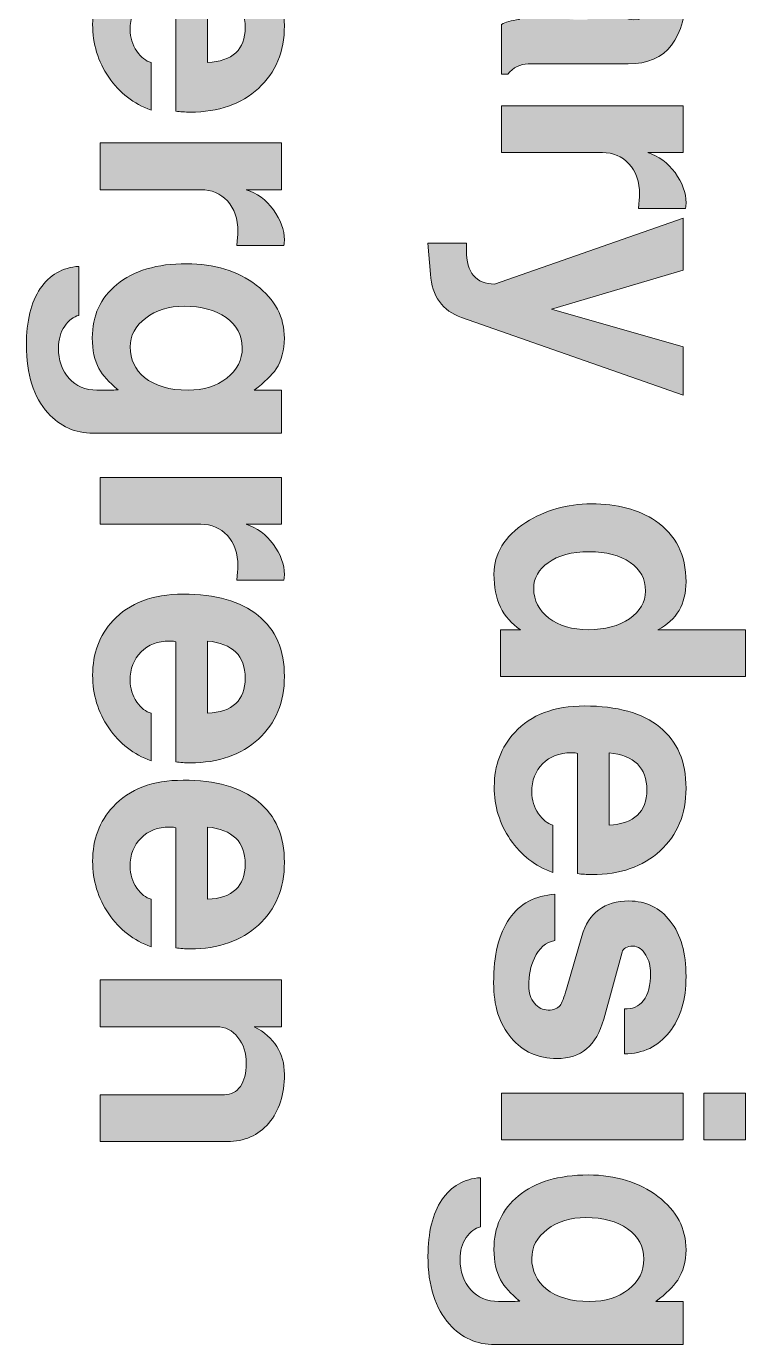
# Model space of a CAD drawing. Header units: inches. Extents: x 0.5 to 38, y -22.4 to -0.5.
# Drawn here: x 1.2889 to 1.5576, y -21.9274 to -21.4349 of the extents above; entities that cross this region are included whole.
import ezdxf

# ---------------------------------------------------------------- set-up
doc = ezdxf.new("R2010")
doc.units = ezdxf.units.IN
doc.header["$MEASUREMENT"] = 0
doc.layers.add('Layer 3', color=7, linetype='Continuous')

# ---------------------------------------------------------------- blocks, each defined once
blk = doc.blocks.new('block 6')
at = {"layer": 'Layer 3', "true_color": 0xed1f24}
h = blk.add_hatch(color=240, dxfattribs=at)
h.dxf.hatch_style = 2
edge = h.paths.add_edge_path()
edge.add_spline(control_points=[(1.46644, -21.45279), (1.46644, -21.45279), (1.46644, -21.43416), (1.46644, -21.43416), (1.46777, -21.43332), (1.46998, -21.4327), (1.47307, -21.43229), (1.46665, -21.42586), (1.46345, -21.41866), (1.46345, -21.41066), (1.46345, -21.40416), (1.46526, -21.3992), (1.46888, -21.39578), (1.47251, -21.39236), (1.47765, -21.39065), (1.48432, -21.39065), (1.48982, -21.39065), (1.49453, -21.39228), (1.49845, -21.39553), (1.50236, -21.39879), (1.50473, -21.40316), (1.50557, -21.40866), (1.5059, -21.41124), (1.50648, -21.41561), (1.50732, -21.42179), (1.5079, -21.42546), (1.5088, -21.4281), (1.51001, -21.42971), (1.51122, -21.43134), (1.51315, -21.43224), (1.51582, -21.43241), (1.5204, -21.43266), (1.52269, -21.42904), (1.52269, -21.42154), (1.52269, -21.41371), (1.51903, -21.40967), (1.51169, -21.40941), (1.51169, -21.40941), (1.51169, -21.39278), (1.51169, -21.39278), (1.51969, -21.39312), (1.52563, -21.39551), (1.52951, -21.39997), (1.53338, -21.40443), (1.53532, -21.4114), (1.53532, -21.42091), (1.53532, -21.43958), (1.52811, -21.44892), (1.51369, -21.44892), (1.51369, -21.44892), (1.47632, -21.44892), (1.47632, -21.44892), (1.4734, -21.44892), (1.47086, -21.4502), (1.4687, -21.45279), (1.4687, -21.45279), (1.46644, -21.45279), (1.46644, -21.45279)], knot_values=[0, 0, 0, 0, 1, 1, 1, 2, 2, 2, 3, 3, 3, 4, 4, 4, 5, 5, 5, 6, 6, 6, 7, 7, 7, 8, 8, 8, 9, 9, 9, 10, 10, 10, 11, 11, 11, 12, 12, 12, 13, 13, 13, 14, 14, 14, 15, 15, 15, 16, 16, 16, 17, 17, 17, 18, 18, 18, 19, 19, 19, 19], degree=3, periodic=1)
edge = h.paths.add_edge_path()
edge.add_spline(control_points=[(1.49594, -21.43241), (1.49594, -21.43241), (1.49857, -21.43241), (1.49857, -21.43241), (1.49715, -21.4299), (1.49628, -21.42734), (1.49594, -21.42475), (1.49519, -21.41863), (1.49428, -21.41452), (1.49319, -21.41243), (1.49177, -21.40951), (1.48928, -21.40804), (1.4857, -21.40804), (1.48052, -21.40804), (1.47795, -21.41127), (1.47795, -21.41771), (1.47795, -21.42752), (1.48394, -21.43241), (1.49594, -21.43241)], knot_values=[0, 0, 0, 0, 1, 1, 1, 2, 2, 2, 3, 3, 3, 4, 4, 4, 5, 5, 5, 6, 6, 6, 6], degree=3, periodic=1)
h = blk.add_hatch(color=240, dxfattribs=at)
h.dxf.hatch_style = 2
edge = h.paths.add_edge_path()
edge.add_spline(control_points=[(1.3502, -21.46691), (1.3482, -21.46691), (1.3464, -21.4668), (1.34482, -21.46654), (1.34482, -21.46654), (1.34482, -21.42166), (1.34482, -21.42166), (1.34432, -21.4215), (1.34353, -21.42141), (1.34245, -21.42141), (1.33803, -21.42141), (1.33447, -21.42277), (1.33176, -21.4255), (1.32905, -21.42822), (1.3277, -21.43178), (1.3277, -21.43614), (1.3277, -21.43905), (1.32853, -21.44173), (1.3302, -21.4442), (1.33178, -21.44642), (1.33357, -21.44784), (1.33557, -21.4484), (1.33557, -21.4484), (1.33557, -21.46616), (1.33557, -21.46616), (1.32899, -21.46383), (1.3237, -21.45972), (1.3197, -21.45386), (1.31569, -21.44797), (1.31369, -21.44141), (1.31369, -21.43416), (1.31369, -21.42608), (1.31624, -21.41928), (1.32132, -21.41379), (1.32741, -21.4072), (1.33611, -21.40392), (1.34745, -21.40392), (1.35961, -21.40392), (1.36896, -21.40655), (1.37551, -21.41184), (1.38205, -21.41714), (1.38532, -21.42475), (1.38532, -21.43465), (1.38532, -21.44434), (1.38209, -21.45212), (1.37564, -21.45803), (1.36917, -21.46395), (1.3607, -21.46691), (1.3502, -21.46691)], knot_values=[0, 0, 0, 0, 1, 1, 1, 2, 2, 2, 3, 3, 3, 4, 4, 4, 5, 5, 5, 6, 6, 6, 7, 7, 7, 8, 8, 8, 9, 9, 9, 10, 10, 10, 11, 11, 11, 12, 12, 12, 13, 13, 13, 14, 14, 14, 15, 15, 15, 16, 16, 16, 16], degree=3, periodic=1)
edge = h.paths.add_edge_path()
edge.add_spline(control_points=[(1.35657, -21.4484), (1.36599, -21.4479), (1.37069, -21.44352), (1.37069, -21.43529), (1.37069, -21.42696), (1.36599, -21.42234), (1.35657, -21.42141), (1.35657, -21.42141), (1.35657, -21.4484), (1.35657, -21.4484)], knot_values=[0, 0, 0, 0, 1, 1, 1, 2, 2, 2, 3, 3, 3, 3], degree=3, periodic=1)
h = blk.add_hatch(color=240, dxfattribs=at)
h.dxf.hatch_style = 2
edge = h.paths.add_edge_path()
edge.add_spline(control_points=[(1.51757, -21.5029), (1.51782, -21.50057), (1.51794, -21.49886), (1.51794, -21.49778), (1.51794, -21.49287), (1.51663, -21.48901), (1.514, -21.48622), (1.51138, -21.48343), (1.50807, -21.48204), (1.50407, -21.48204), (1.50407, -21.48204), (1.46644, -21.48204), (1.46644, -21.48204), (1.46644, -21.48204), (1.46644, -21.46453), (1.46644, -21.46453), (1.46644, -21.46453), (1.53419, -21.46453), (1.53419, -21.46453), (1.53419, -21.46453), (1.53419, -21.48204), (1.53419, -21.48204), (1.53419, -21.48204), (1.52107, -21.48204), (1.52107, -21.48204), (1.52507, -21.48329), (1.52844, -21.48579), (1.5312, -21.48953), (1.53394, -21.49329), (1.53532, -21.49704), (1.53532, -21.50079), (1.53532, -21.50119), (1.53524, -21.50191), (1.53507, -21.5029), (1.53507, -21.5029), (1.51757, -21.5029), (1.51757, -21.5029)], knot_values=[0, 0, 0, 0, 1, 1, 1, 2, 2, 2, 3, 3, 3, 4, 4, 4, 5, 5, 5, 6, 6, 6, 7, 7, 7, 8, 8, 8, 9, 9, 9, 10, 10, 10, 11, 11, 11, 12, 12, 12, 12], degree=3, periodic=1)
h = blk.add_hatch(color=240, dxfattribs=at)
h.dxf.hatch_style = 2
edge = h.paths.add_edge_path()
edge.add_spline(control_points=[(1.36757, -21.51679), (1.36782, -21.51446), (1.36795, -21.51275), (1.36795, -21.51166), (1.36795, -21.50675), (1.36663, -21.5029), (1.36401, -21.50011), (1.36138, -21.49731), (1.35807, -21.49592), (1.35407, -21.49592), (1.35407, -21.49592), (1.31645, -21.49592), (1.31645, -21.49592), (1.31645, -21.49592), (1.31645, -21.47841), (1.31645, -21.47841), (1.31645, -21.47841), (1.3842, -21.47841), (1.3842, -21.47841), (1.3842, -21.47841), (1.3842, -21.49592), (1.3842, -21.49592), (1.3842, -21.49592), (1.37107, -21.49592), (1.37107, -21.49592), (1.37507, -21.49717), (1.37845, -21.49967), (1.3812, -21.50342), (1.38395, -21.50716), (1.38532, -21.51092), (1.38532, -21.51468), (1.38532, -21.51508), (1.38524, -21.51579), (1.38507, -21.51679), (1.38507, -21.51679), (1.36757, -21.51679), (1.36757, -21.51679)], knot_values=[0, 0, 0, 0, 1, 1, 1, 2, 2, 2, 3, 3, 3, 4, 4, 4, 5, 5, 5, 6, 6, 6, 7, 7, 7, 8, 8, 8, 9, 9, 9, 10, 10, 10, 11, 11, 11, 12, 12, 12, 12], degree=3, periodic=1)
h = blk.add_hatch(color=240, dxfattribs=at)
h.dxf.hatch_style = 2
edge = h.paths.add_edge_path()
edge.add_spline(control_points=[(1.53419, -21.57266), (1.53419, -21.57266), (1.45144, -21.54366), (1.45144, -21.54366), (1.44436, -21.54115), (1.44048, -21.53574), (1.43982, -21.52741), (1.43982, -21.52741), (1.43894, -21.51591), (1.43894, -21.51591), (1.43894, -21.51591), (1.45332, -21.51591), (1.45332, -21.51591), (1.45332, -21.51591), (1.45332, -21.51853), (1.45332, -21.51853), (1.45332, -21.52695), (1.45682, -21.53117), (1.46382, -21.53117), (1.46382, -21.53117), (1.53419, -21.50654), (1.53419, -21.50654), (1.53419, -21.50654), (1.53419, -21.52591), (1.53419, -21.52591), (1.53419, -21.52591), (1.48507, -21.54053), (1.48507, -21.54053), (1.48507, -21.54053), (1.53419, -21.55466), (1.53419, -21.55466), (1.53419, -21.55466), (1.53419, -21.57266), (1.53419, -21.57266)], knot_values=[0, 0, 0, 0, 1, 1, 1, 2, 2, 2, 3, 3, 3, 4, 4, 4, 5, 5, 5, 6, 6, 6, 7, 7, 7, 8, 8, 8, 9, 9, 9, 10, 10, 10, 11, 11, 11, 11], degree=3, periodic=1)
h = blk.add_hatch(color=240, dxfattribs=at)
h.dxf.hatch_style = 2
edge = h.paths.add_edge_path()
edge.add_spline(control_points=[(1.31394, -21.58691), (1.3072, -21.58691), (1.30153, -21.58436), (1.29695, -21.57929), (1.29161, -21.57338), (1.28895, -21.56491), (1.28895, -21.55391), (1.28895, -21.545), (1.29068, -21.53798), (1.29414, -21.53285), (1.29759, -21.52772), (1.30241, -21.52496), (1.30857, -21.52455), (1.30857, -21.52455), (1.30857, -21.54289), (1.30857, -21.54289), (1.30657, -21.54331), (1.3048, -21.54465), (1.30326, -21.5469), (1.30172, -21.54918), (1.30094, -21.55185), (1.30094, -21.55496), (1.30094, -21.55965), (1.30226, -21.56345), (1.30488, -21.56639), (1.30751, -21.56932), (1.31099, -21.5708), (1.31532, -21.5708), (1.31982, -21.5708), (1.32245, -21.57075), (1.32319, -21.57067), (1.31978, -21.5679), (1.3174, -21.56527), (1.31607, -21.56274), (1.31441, -21.55973), (1.31357, -21.55592), (1.31357, -21.55131), (1.31357, -21.54294), (1.31661, -21.53627), (1.3227, -21.53133), (1.32903, -21.52614), (1.33773, -21.52355), (1.34882, -21.52355), (1.35915, -21.52355), (1.36782, -21.52622), (1.37482, -21.53158), (1.38182, -21.53695), (1.38532, -21.54357), (1.38532, -21.55143), (1.38532, -21.55588), (1.38428, -21.55969), (1.3822, -21.56288), (1.38062, -21.56521), (1.3779, -21.56786), (1.37407, -21.5708), (1.37407, -21.5708), (1.3842, -21.5708), (1.3842, -21.5708), (1.3842, -21.5708), (1.3842, -21.58691), (1.3842, -21.58691), (1.3842, -21.58691), (1.31394, -21.58691), (1.31394, -21.58691)], knot_values=[0, 0, 0, 0, 1, 1, 1, 2, 2, 2, 3, 3, 3, 4, 4, 4, 5, 5, 5, 6, 6, 6, 7, 7, 7, 8, 8, 8, 9, 9, 9, 10, 10, 10, 11, 11, 11, 12, 12, 12, 13, 13, 13, 14, 14, 14, 15, 15, 15, 16, 16, 16, 17, 17, 17, 18, 18, 18, 19, 19, 19, 20, 20, 20, 21, 21, 21, 21], degree=3, periodic=1)
edge = h.paths.add_edge_path()
edge.add_spline(control_points=[(1.34932, -21.5708), (1.35516, -21.5708), (1.35999, -21.56928), (1.36382, -21.5663), (1.36766, -21.56329), (1.36957, -21.55949), (1.36957, -21.55492), (1.36957, -21.55024), (1.36755, -21.5465), (1.36351, -21.54367), (1.35946, -21.54083), (1.35428, -21.53942), (1.34795, -21.53942), (1.3422, -21.53942), (1.33738, -21.54089), (1.33351, -21.54385), (1.32964, -21.54681), (1.3277, -21.55042), (1.3277, -21.55466), (1.3277, -21.55933), (1.32949, -21.56312), (1.33307, -21.56604), (1.33699, -21.5692), (1.34241, -21.5708), (1.34932, -21.5708)], knot_values=[0, 0, 0, 0, 1, 1, 1, 2, 2, 2, 3, 3, 3, 4, 4, 4, 5, 5, 5, 6, 6, 6, 7, 7, 7, 8, 8, 8, 8], degree=3, periodic=1)
h = blk.add_hatch(color=240, dxfattribs=at)
h.dxf.hatch_style = 2
edge = h.paths.add_edge_path()
edge.add_spline(control_points=[(1.36757, -21.64179), (1.36782, -21.63946), (1.36795, -21.63775), (1.36795, -21.63666), (1.36795, -21.63175), (1.36663, -21.6279), (1.36401, -21.62511), (1.36138, -21.62231), (1.35807, -21.62092), (1.35407, -21.62092), (1.35407, -21.62092), (1.31645, -21.62092), (1.31645, -21.62092), (1.31645, -21.62092), (1.31645, -21.60341), (1.31645, -21.60341), (1.31645, -21.60341), (1.3842, -21.60341), (1.3842, -21.60341), (1.3842, -21.60341), (1.3842, -21.62092), (1.3842, -21.62092), (1.3842, -21.62092), (1.37107, -21.62092), (1.37107, -21.62092), (1.37507, -21.62217), (1.37845, -21.62467), (1.3812, -21.62842), (1.38395, -21.63216), (1.38532, -21.63592), (1.38532, -21.63968), (1.38532, -21.64008), (1.38524, -21.64079), (1.38507, -21.64179), (1.38507, -21.64179), (1.36757, -21.64179), (1.36757, -21.64179)], knot_values=[0, 0, 0, 0, 1, 1, 1, 2, 2, 2, 3, 3, 3, 4, 4, 4, 5, 5, 5, 6, 6, 6, 7, 7, 7, 8, 8, 8, 9, 9, 9, 10, 10, 10, 11, 11, 11, 12, 12, 12, 12], degree=3, periodic=1)
h = blk.add_hatch(color=240, dxfattribs=at)
h.dxf.hatch_style = 2
edge = h.paths.add_edge_path()
edge.add_spline(control_points=[(1.46607, -21.67779), (1.46607, -21.67779), (1.46607, -21.66029), (1.46607, -21.66029), (1.46607, -21.66029), (1.47344, -21.66029), (1.47344, -21.66029), (1.46686, -21.65595), (1.46357, -21.64903), (1.46357, -21.63954), (1.46357, -21.63186), (1.46753, -21.62546), (1.47544, -21.62028), (1.48269, -21.61561), (1.49086, -21.61328), (1.49995, -21.61328), (1.50961, -21.61328), (1.51761, -21.61541), (1.52395, -21.61966), (1.53153, -21.62484), (1.53532, -21.63241), (1.53532, -21.64242), (1.53532, -21.65066), (1.53182, -21.65663), (1.52482, -21.66029), (1.52482, -21.66029), (1.55757, -21.66029), (1.55757, -21.66029), (1.55757, -21.66029), (1.55757, -21.67779), (1.55757, -21.67779), (1.55757, -21.67779), (1.46607, -21.67779), (1.46607, -21.67779)], knot_values=[0, 0, 0, 0, 1, 1, 1, 2, 2, 2, 3, 3, 3, 4, 4, 4, 5, 5, 5, 6, 6, 6, 7, 7, 7, 8, 8, 8, 9, 9, 9, 10, 10, 10, 11, 11, 11, 11], degree=3, periodic=1)
edge = h.paths.add_edge_path()
edge.add_spline(control_points=[(1.49888, -21.66029), (1.50511, -21.66029), (1.51023, -21.65892), (1.51421, -21.65618), (1.5182, -21.65344), (1.5202, -21.65), (1.5202, -21.64586), (1.5202, -21.64137), (1.51828, -21.6378), (1.51446, -21.63515), (1.51064, -21.63249), (1.50553, -21.63116), (1.49913, -21.63116), (1.49265, -21.63116), (1.48754, -21.63254), (1.48381, -21.63528), (1.48023, -21.63775), (1.47844, -21.64095), (1.47844, -21.64486), (1.47844, -21.64941), (1.48033, -21.65313), (1.48412, -21.65599), (1.48789, -21.65885), (1.49282, -21.66029), (1.49888, -21.66029)], knot_values=[0, 0, 0, 0, 1, 1, 1, 2, 2, 2, 3, 3, 3, 4, 4, 4, 5, 5, 5, 6, 6, 6, 7, 7, 7, 8, 8, 8, 8], degree=3, periodic=1)
h = blk.add_hatch(color=240, dxfattribs=at)
h.dxf.hatch_style = 2
edge = h.paths.add_edge_path()
edge.add_spline(control_points=[(1.3502, -21.71004), (1.3482, -21.71004), (1.3464, -21.70992), (1.34482, -21.70966), (1.34482, -21.70966), (1.34482, -21.66479), (1.34482, -21.66479), (1.34432, -21.66463), (1.34353, -21.66455), (1.34245, -21.66455), (1.33803, -21.66455), (1.33447, -21.66591), (1.33176, -21.66862), (1.32905, -21.67136), (1.3277, -21.6749), (1.3277, -21.67928), (1.3277, -21.68217), (1.32853, -21.68486), (1.3302, -21.68734), (1.33178, -21.68956), (1.33357, -21.69097), (1.33557, -21.69154), (1.33557, -21.69154), (1.33557, -21.70928), (1.33557, -21.70928), (1.32899, -21.70695), (1.3237, -21.70285), (1.3197, -21.69698), (1.31569, -21.69111), (1.31369, -21.68454), (1.31369, -21.6773), (1.31369, -21.66922), (1.31624, -21.66241), (1.32132, -21.65691), (1.32741, -21.65034), (1.33611, -21.64704), (1.34745, -21.64704), (1.35961, -21.64704), (1.36896, -21.64969), (1.37551, -21.65498), (1.38205, -21.66026), (1.38532, -21.66787), (1.38532, -21.67779), (1.38532, -21.68746), (1.38209, -21.69526), (1.37564, -21.70117), (1.36917, -21.70709), (1.3607, -21.71004), (1.3502, -21.71004)], knot_values=[0, 0, 0, 0, 1, 1, 1, 2, 2, 2, 3, 3, 3, 4, 4, 4, 5, 5, 5, 6, 6, 6, 7, 7, 7, 8, 8, 8, 9, 9, 9, 10, 10, 10, 11, 11, 11, 12, 12, 12, 13, 13, 13, 14, 14, 14, 15, 15, 15, 16, 16, 16, 16], degree=3, periodic=1)
edge = h.paths.add_edge_path()
edge.add_spline(control_points=[(1.35657, -21.69154), (1.36599, -21.69103), (1.37069, -21.68666), (1.37069, -21.67841), (1.37069, -21.67008), (1.36599, -21.66547), (1.35657, -21.66455), (1.35657, -21.66455), (1.35657, -21.69154), (1.35657, -21.69154)], knot_values=[0, 0, 0, 0, 1, 1, 1, 2, 2, 2, 3, 3, 3, 3], degree=3, periodic=1)
h = blk.add_hatch(color=240, dxfattribs=at)
h.dxf.hatch_style = 2
edge = h.paths.add_edge_path()
edge.add_spline(control_points=[(1.5002, -21.75179), (1.4982, -21.75179), (1.4964, -21.75167), (1.49482, -21.75141), (1.49482, -21.75141), (1.49482, -21.70654), (1.49482, -21.70654), (1.49432, -21.70638), (1.49352, -21.7063), (1.49245, -21.7063), (1.48802, -21.7063), (1.48446, -21.70766), (1.48176, -21.71037), (1.47904, -21.71311), (1.4777, -21.71665), (1.4777, -21.72103), (1.4777, -21.72392), (1.47853, -21.7266), (1.4802, -21.72909), (1.48178, -21.73131), (1.48357, -21.73272), (1.48557, -21.73329), (1.48557, -21.73329), (1.48557, -21.75103), (1.48557, -21.75103), (1.47898, -21.7487), (1.47369, -21.7446), (1.46969, -21.73873), (1.46569, -21.73286), (1.46369, -21.72629), (1.46369, -21.71905), (1.46369, -21.71096), (1.46623, -21.70416), (1.47132, -21.69866), (1.4774, -21.69208), (1.48611, -21.68879), (1.49744, -21.68879), (1.50961, -21.68879), (1.51896, -21.69143), (1.52551, -21.69672), (1.53205, -21.70201), (1.53532, -21.70962), (1.53532, -21.71954), (1.53532, -21.72921), (1.53209, -21.73701), (1.52563, -21.74292), (1.51917, -21.74883), (1.51069, -21.75179), (1.5002, -21.75179)], knot_values=[0, 0, 0, 0, 1, 1, 1, 2, 2, 2, 3, 3, 3, 4, 4, 4, 5, 5, 5, 6, 6, 6, 7, 7, 7, 8, 8, 8, 9, 9, 9, 10, 10, 10, 11, 11, 11, 12, 12, 12, 13, 13, 13, 14, 14, 14, 15, 15, 15, 16, 16, 16, 16], degree=3, periodic=1)
edge = h.paths.add_edge_path()
edge.add_spline(control_points=[(1.50657, -21.73329), (1.51598, -21.73277), (1.52069, -21.72841), (1.52069, -21.72016), (1.52069, -21.71183), (1.51598, -21.70722), (1.50657, -21.7063), (1.50657, -21.7063), (1.50657, -21.73329), (1.50657, -21.73329)], knot_values=[0, 0, 0, 0, 1, 1, 1, 2, 2, 2, 3, 3, 3, 3], degree=3, periodic=1)
h = blk.add_hatch(color=240, dxfattribs=at)
h.dxf.hatch_style = 2
edge = h.paths.add_edge_path()
edge.add_spline(control_points=[(1.3502, -21.77954), (1.3482, -21.77954), (1.3464, -21.77943), (1.34482, -21.77917), (1.34482, -21.77917), (1.34482, -21.73429), (1.34482, -21.73429), (1.34432, -21.73413), (1.34353, -21.73405), (1.34245, -21.73405), (1.33803, -21.73405), (1.33447, -21.73541), (1.33176, -21.73813), (1.32905, -21.74086), (1.3277, -21.74441), (1.3277, -21.74878), (1.3277, -21.75168), (1.32853, -21.75437), (1.3302, -21.75684), (1.33178, -21.75906), (1.33357, -21.76047), (1.33557, -21.76104), (1.33557, -21.76104), (1.33557, -21.7788), (1.33557, -21.7788), (1.32899, -21.77646), (1.3237, -21.77235), (1.3197, -21.76649), (1.31569, -21.76061), (1.31369, -21.75404), (1.31369, -21.7468), (1.31369, -21.73872), (1.31624, -21.73192), (1.32132, -21.72643), (1.32741, -21.71984), (1.33611, -21.71655), (1.34745, -21.71655), (1.35961, -21.71655), (1.36896, -21.71918), (1.37551, -21.72447), (1.38205, -21.72978), (1.38532, -21.73739), (1.38532, -21.74729), (1.38532, -21.75697), (1.38209, -21.76476), (1.37564, -21.77067), (1.36917, -21.77658), (1.3607, -21.77954), (1.3502, -21.77954)], knot_values=[0, 0, 0, 0, 1, 1, 1, 2, 2, 2, 3, 3, 3, 4, 4, 4, 5, 5, 5, 6, 6, 6, 7, 7, 7, 8, 8, 8, 9, 9, 9, 10, 10, 10, 11, 11, 11, 12, 12, 12, 13, 13, 13, 14, 14, 14, 15, 15, 15, 16, 16, 16, 16], degree=3, periodic=1)
edge = h.paths.add_edge_path()
edge.add_spline(control_points=[(1.35657, -21.76104), (1.36599, -21.76054), (1.37069, -21.75616), (1.37069, -21.74792), (1.37069, -21.7396), (1.36599, -21.73497), (1.35657, -21.73405), (1.35657, -21.73405), (1.35657, -21.76104), (1.35657, -21.76104)], knot_values=[0, 0, 0, 0, 1, 1, 1, 2, 2, 2, 3, 3, 3, 3], degree=3, periodic=1)
h = blk.add_hatch(color=240, dxfattribs=at)
h.dxf.hatch_style = 2
edge = h.paths.add_edge_path()
edge.add_spline(control_points=[(1.48707, -21.82054), (1.48007, -21.82054), (1.47438, -21.81795), (1.47, -21.8128), (1.46563, -21.80762), (1.46345, -21.80079), (1.46345, -21.79229), (1.46345, -21.78187), (1.46543, -21.77386), (1.46938, -21.76823), (1.47334, -21.76261), (1.47898, -21.75958), (1.48632, -21.75917), (1.48632, -21.75917), (1.48632, -21.77642), (1.48632, -21.77642), (1.4829, -21.77709), (1.48036, -21.7793), (1.47869, -21.78304), (1.47727, -21.78597), (1.47657, -21.78942), (1.47657, -21.79342), (1.47657, -21.79601), (1.47728, -21.79815), (1.47871, -21.79986), (1.48014, -21.80157), (1.48186, -21.80242), (1.48387, -21.80242), (1.48589, -21.80242), (1.48736, -21.80184), (1.48828, -21.80067), (1.48895, -21.79976), (1.48975, -21.79773), (1.49068, -21.79457), (1.49068, -21.79457), (1.49637, -21.77481), (1.49637, -21.77481), (1.49895, -21.76605), (1.50481, -21.76166), (1.51397, -21.76166), (1.52038, -21.76166), (1.52554, -21.76416), (1.52945, -21.76918), (1.53336, -21.77417), (1.53532, -21.78109), (1.53532, -21.78992), (1.53532, -21.7985), (1.53324, -21.80545), (1.52907, -21.81074), (1.5249, -21.81603), (1.51932, -21.81871), (1.51232, -21.81879), (1.51232, -21.81879), (1.51232, -21.80192), (1.51232, -21.80192), (1.51524, -21.80216), (1.51759, -21.80115), (1.51938, -21.79886), (1.52117, -21.79656), (1.52207, -21.79313), (1.52207, -21.78855), (1.52207, -21.78605), (1.52148, -21.78383), (1.52032, -21.78193), (1.51907, -21.77968), (1.51744, -21.77854), (1.51544, -21.77854), (1.5132, -21.77854), (1.51186, -21.7793), (1.51145, -21.78079), (1.51145, -21.78079), (1.50457, -21.8058), (1.50457, -21.8058), (1.5019, -21.81562), (1.49607, -21.82054), (1.48707, -21.82054)], knot_values=[0, 0, 0, 0, 1, 1, 1, 2, 2, 2, 3, 3, 3, 4, 4, 4, 5, 5, 5, 6, 6, 6, 7, 7, 7, 8, 8, 8, 9, 9, 9, 10, 10, 10, 11, 11, 11, 12, 12, 12, 13, 13, 13, 14, 14, 14, 15, 15, 15, 16, 16, 16, 17, 17, 17, 18, 18, 18, 19, 19, 19, 20, 20, 20, 21, 21, 21, 22, 22, 22, 23, 23, 23, 24, 24, 24, 25, 25, 25, 25], degree=3, periodic=1)
h = blk.add_hatch(color=240, dxfattribs=at)
h.dxf.hatch_style = 2
edge = h.paths.add_edge_path()
edge.add_spline(control_points=[(1.31645, -21.85155), (1.31645, -21.85155), (1.31645, -21.83404), (1.31645, -21.83404), (1.31645, -21.83404), (1.36295, -21.83404), (1.36295, -21.83404), (1.36544, -21.83404), (1.36742, -21.83301), (1.36888, -21.83092), (1.37034, -21.82883), (1.37107, -21.82601), (1.37107, -21.82243), (1.37107, -21.8185), (1.37003, -21.81524), (1.36795, -21.81261), (1.36587, -21.80998), (1.36324, -21.80868), (1.36007, -21.80868), (1.36007, -21.80868), (1.31645, -21.80868), (1.31645, -21.80868), (1.31645, -21.80868), (1.31645, -21.79118), (1.31645, -21.79118), (1.31645, -21.79118), (1.3842, -21.79118), (1.3842, -21.79118), (1.3842, -21.79118), (1.3842, -21.80868), (1.3842, -21.80868), (1.3842, -21.80868), (1.37407, -21.80868), (1.37407, -21.80868), (1.38157, -21.81258), (1.38532, -21.8185), (1.38532, -21.82642), (1.38532, -21.83401), (1.38336, -21.84009), (1.37945, -21.84467), (1.37553, -21.84926), (1.37036, -21.85155), (1.36395, -21.85155), (1.36395, -21.85155), (1.31645, -21.85155), (1.31645, -21.85155)], knot_values=[0, 0, 0, 0, 1, 1, 1, 2, 2, 2, 3, 3, 3, 4, 4, 4, 5, 5, 5, 6, 6, 6, 7, 7, 7, 8, 8, 8, 9, 9, 9, 10, 10, 10, 11, 11, 11, 12, 12, 12, 13, 13, 13, 14, 14, 14, 15, 15, 15, 15], degree=3, periodic=1)
h = blk.add_hatch(color=240, dxfattribs=at)
h.dxf.hatch_style = 2
h.paths.add_polyline_path([(1.46644, -21.85091), (1.46644, -21.83341), (1.53419, -21.83341), (1.53419, -21.85091)])
h.paths.add_polyline_path([(1.54194, -21.85091), (1.54194, -21.83341), (1.55757, -21.83341), (1.55757, -21.85091)])
h = blk.add_hatch(color=240, dxfattribs=at)
h.dxf.hatch_style = 2
edge = h.paths.add_edge_path()
edge.add_spline(control_points=[(1.46394, -21.92742), (1.45719, -21.92742), (1.45153, -21.92489), (1.44695, -21.9198), (1.44161, -21.91387), (1.43894, -21.90542), (1.43894, -21.89442), (1.43894, -21.8855), (1.44067, -21.87849), (1.44413, -21.87336), (1.44759, -21.86825), (1.45241, -21.86546), (1.45857, -21.86504), (1.45857, -21.86504), (1.45857, -21.8834), (1.45857, -21.8834), (1.45657, -21.88382), (1.4548, -21.88516), (1.45325, -21.88742), (1.45171, -21.88968), (1.45094, -21.89236), (1.45094, -21.89545), (1.45094, -21.90015), (1.45226, -21.90397), (1.45488, -21.9069), (1.45751, -21.90983), (1.46098, -21.9113), (1.46532, -21.9113), (1.46982, -21.9113), (1.47245, -21.91125), (1.47319, -21.91117), (1.46977, -21.90841), (1.4674, -21.90576), (1.46607, -21.90327), (1.4644, -21.90024), (1.46357, -21.89643), (1.46357, -21.89182), (1.46357, -21.88344), (1.46661, -21.87679), (1.4727, -21.87184), (1.47902, -21.86664), (1.48773, -21.86404), (1.49882, -21.86404), (1.50915, -21.86404), (1.51782, -21.86673), (1.52482, -21.8721), (1.53182, -21.87745), (1.53532, -21.88407), (1.53532, -21.89195), (1.53532, -21.89639), (1.53427, -21.9002), (1.53219, -21.90337), (1.53061, -21.90573), (1.5279, -21.90837), (1.52407, -21.9113), (1.52407, -21.9113), (1.53419, -21.9113), (1.53419, -21.9113), (1.53419, -21.9113), (1.53419, -21.92742), (1.53419, -21.92742), (1.53419, -21.92742), (1.46394, -21.92742), (1.46394, -21.92742)], knot_values=[0, 0, 0, 0, 1, 1, 1, 2, 2, 2, 3, 3, 3, 4, 4, 4, 5, 5, 5, 6, 6, 6, 7, 7, 7, 8, 8, 8, 9, 9, 9, 10, 10, 10, 11, 11, 11, 12, 12, 12, 13, 13, 13, 14, 14, 14, 15, 15, 15, 16, 16, 16, 17, 17, 17, 18, 18, 18, 19, 19, 19, 20, 20, 20, 21, 21, 21, 21], degree=3, periodic=1)
edge = h.paths.add_edge_path()
edge.add_spline(control_points=[(1.49932, -21.9113), (1.50515, -21.9113), (1.50998, -21.9098), (1.51382, -21.90679), (1.51765, -21.90381), (1.51957, -21.90001), (1.51957, -21.89543), (1.51957, -21.89076), (1.51755, -21.887), (1.51351, -21.88417), (1.50946, -21.88135), (1.50428, -21.87992), (1.49795, -21.87992), (1.49219, -21.87992), (1.48738, -21.8814), (1.48351, -21.88436), (1.47963, -21.88732), (1.4777, -21.89092), (1.4777, -21.89518), (1.4777, -21.89985), (1.47949, -21.90363), (1.48307, -21.90655), (1.48699, -21.90972), (1.4924, -21.9113), (1.49932, -21.9113)], knot_values=[0, 0, 0, 0, 1, 1, 1, 2, 2, 2, 3, 3, 3, 4, 4, 4, 5, 5, 5, 6, 6, 6, 7, 7, 7, 8, 8, 8, 8], degree=3, periodic=1)
at = {"layer": 'Layer 3', "lineweight": 0}
for points in [[(1.46644, -21.85091), (1.46644, -21.83341), (1.53419, -21.83341), (1.53419, -21.85091), (1.46644, -21.85091)], [(1.54194, -21.85091), (1.54194, -21.83341), (1.55757, -21.83341), (1.55757, -21.85091), (1.54194, -21.85091)]]:
    blk.add_lwpolyline(points, dxfattribs=at)
for points, knots in [([(1.46644, -21.45279), (1.46644, -21.45279), (1.46644, -21.43416), (1.46644, -21.43416), (1.46777, -21.43332), (1.46998, -21.4327), (1.47307, -21.43229), (1.46665, -21.42586), (1.46345, -21.41866), (1.46345, -21.41066), (1.46345, -21.40416), (1.46526, -21.3992), (1.46888, -21.39578), (1.47251, -21.39236), (1.47765, -21.39065), (1.48432, -21.39065), (1.48982, -21.39065), (1.49453, -21.39228), (1.49845, -21.39553), (1.50236, -21.39879), (1.50473, -21.40316), (1.50557, -21.40866), (1.5059, -21.41124), (1.50648, -21.41561), (1.50732, -21.42179), (1.5079, -21.42546), (1.5088, -21.4281), (1.51001, -21.42971), (1.51122, -21.43134), (1.51315, -21.43224), (1.51582, -21.43241), (1.5204, -21.43266), (1.52269, -21.42904), (1.52269, -21.42154), (1.52269, -21.41371), (1.51903, -21.40967), (1.51169, -21.40941), (1.51169, -21.40941), (1.51169, -21.39278), (1.51169, -21.39278), (1.51969, -21.39312), (1.52563, -21.39551), (1.52951, -21.39997), (1.53338, -21.40443), (1.53532, -21.4114), (1.53532, -21.42091), (1.53532, -21.43958), (1.52811, -21.44892), (1.51369, -21.44892), (1.51369, -21.44892), (1.47632, -21.44892), (1.47632, -21.44892), (1.4734, -21.44892), (1.47086, -21.4502), (1.4687, -21.45279), (1.4687, -21.45279), (1.46644, -21.45279), (1.46644, -21.45279)], [0, 0, 0, 0, 1, 1, 1, 2, 2, 2, 3, 3, 3, 4, 4, 4, 5, 5, 5, 6, 6, 6, 7, 7, 7, 8, 8, 8, 9, 9, 9, 10, 10, 10, 11, 11, 11, 12, 12, 12, 13, 13, 13, 14, 14, 14, 15, 15, 15, 16, 16, 16, 17, 17, 17, 18, 18, 18, 19, 19, 19, 19]), ([(1.3502, -21.46691), (1.3482, -21.46691), (1.3464, -21.4668), (1.34482, -21.46654), (1.34482, -21.46654), (1.34482, -21.42166), (1.34482, -21.42166), (1.34432, -21.4215), (1.34353, -21.42141), (1.34245, -21.42141), (1.33803, -21.42141), (1.33447, -21.42277), (1.33176, -21.4255), (1.32905, -21.42822), (1.3277, -21.43178), (1.3277, -21.43614), (1.3277, -21.43905), (1.32853, -21.44173), (1.3302, -21.4442), (1.33178, -21.44642), (1.33357, -21.44784), (1.33557, -21.4484), (1.33557, -21.4484), (1.33557, -21.46616), (1.33557, -21.46616), (1.32899, -21.46383), (1.3237, -21.45972), (1.3197, -21.45386), (1.31569, -21.44797), (1.31369, -21.44141), (1.31369, -21.43416), (1.31369, -21.42608), (1.31624, -21.41928), (1.32132, -21.41379), (1.32741, -21.4072), (1.33611, -21.40392), (1.34745, -21.40392), (1.35961, -21.40392), (1.36896, -21.40655), (1.37551, -21.41184), (1.38205, -21.41714), (1.38532, -21.42475), (1.38532, -21.43465), (1.38532, -21.44434), (1.38209, -21.45212), (1.37564, -21.45803), (1.36917, -21.46395), (1.3607, -21.46691), (1.3502, -21.46691)], [0, 0, 0, 0, 1, 1, 1, 2, 2, 2, 3, 3, 3, 4, 4, 4, 5, 5, 5, 6, 6, 6, 7, 7, 7, 8, 8, 8, 9, 9, 9, 10, 10, 10, 11, 11, 11, 12, 12, 12, 13, 13, 13, 14, 14, 14, 15, 15, 15, 16, 16, 16, 16]), ([(1.35657, -21.4484), (1.36599, -21.4479), (1.37069, -21.44352), (1.37069, -21.43529), (1.37069, -21.42696), (1.36599, -21.42234), (1.35657, -21.42141), (1.35657, -21.42141), (1.35657, -21.4484), (1.35657, -21.4484)], [0, 0, 0, 0, 1, 1, 1, 2, 2, 2, 3, 3, 3, 3]), ([(1.51757, -21.5029), (1.51782, -21.50057), (1.51794, -21.49886), (1.51794, -21.49778), (1.51794, -21.49287), (1.51663, -21.48901), (1.514, -21.48622), (1.51138, -21.48343), (1.50807, -21.48204), (1.50407, -21.48204), (1.50407, -21.48204), (1.46644, -21.48204), (1.46644, -21.48204), (1.46644, -21.48204), (1.46644, -21.46453), (1.46644, -21.46453), (1.46644, -21.46453), (1.53419, -21.46453), (1.53419, -21.46453), (1.53419, -21.46453), (1.53419, -21.48204), (1.53419, -21.48204), (1.53419, -21.48204), (1.52107, -21.48204), (1.52107, -21.48204), (1.52507, -21.48329), (1.52844, -21.48579), (1.5312, -21.48953), (1.53394, -21.49329), (1.53532, -21.49704), (1.53532, -21.50079), (1.53532, -21.50119), (1.53524, -21.50191), (1.53507, -21.5029), (1.53507, -21.5029), (1.51757, -21.5029), (1.51757, -21.5029)], [0, 0, 0, 0, 1, 1, 1, 2, 2, 2, 3, 3, 3, 4, 4, 4, 5, 5, 5, 6, 6, 6, 7, 7, 7, 8, 8, 8, 9, 9, 9, 10, 10, 10, 11, 11, 11, 12, 12, 12, 12]), ([(1.36757, -21.51679), (1.36782, -21.51446), (1.36795, -21.51275), (1.36795, -21.51166), (1.36795, -21.50675), (1.36663, -21.5029), (1.36401, -21.50011), (1.36138, -21.49731), (1.35807, -21.49592), (1.35407, -21.49592), (1.35407, -21.49592), (1.31645, -21.49592), (1.31645, -21.49592), (1.31645, -21.49592), (1.31645, -21.47841), (1.31645, -21.47841), (1.31645, -21.47841), (1.3842, -21.47841), (1.3842, -21.47841), (1.3842, -21.47841), (1.3842, -21.49592), (1.3842, -21.49592), (1.3842, -21.49592), (1.37107, -21.49592), (1.37107, -21.49592), (1.37507, -21.49717), (1.37845, -21.49967), (1.3812, -21.50342), (1.38395, -21.50716), (1.38532, -21.51092), (1.38532, -21.51468), (1.38532, -21.51508), (1.38524, -21.51579), (1.38507, -21.51679), (1.38507, -21.51679), (1.36757, -21.51679), (1.36757, -21.51679)], [0, 0, 0, 0, 1, 1, 1, 2, 2, 2, 3, 3, 3, 4, 4, 4, 5, 5, 5, 6, 6, 6, 7, 7, 7, 8, 8, 8, 9, 9, 9, 10, 10, 10, 11, 11, 11, 12, 12, 12, 12]), ([(1.53419, -21.57266), (1.53419, -21.57266), (1.45144, -21.54366), (1.45144, -21.54366), (1.44436, -21.54115), (1.44048, -21.53574), (1.43982, -21.52741), (1.43982, -21.52741), (1.43894, -21.51591), (1.43894, -21.51591), (1.43894, -21.51591), (1.45332, -21.51591), (1.45332, -21.51591), (1.45332, -21.51591), (1.45332, -21.51853), (1.45332, -21.51853), (1.45332, -21.52695), (1.45682, -21.53117), (1.46382, -21.53117), (1.46382, -21.53117), (1.53419, -21.50654), (1.53419, -21.50654), (1.53419, -21.50654), (1.53419, -21.52591), (1.53419, -21.52591), (1.53419, -21.52591), (1.48507, -21.54053), (1.48507, -21.54053), (1.48507, -21.54053), (1.53419, -21.55466), (1.53419, -21.55466), (1.53419, -21.55466), (1.53419, -21.57266), (1.53419, -21.57266)], [0, 0, 0, 0, 1, 1, 1, 2, 2, 2, 3, 3, 3, 4, 4, 4, 5, 5, 5, 6, 6, 6, 7, 7, 7, 8, 8, 8, 9, 9, 9, 10, 10, 10, 11, 11, 11, 11]), ([(1.31394, -21.58691), (1.3072, -21.58691), (1.30153, -21.58436), (1.29695, -21.57929), (1.29161, -21.57338), (1.28895, -21.56491), (1.28895, -21.55391), (1.28895, -21.545), (1.29068, -21.53798), (1.29414, -21.53285), (1.29759, -21.52772), (1.30241, -21.52496), (1.30857, -21.52455), (1.30857, -21.52455), (1.30857, -21.54289), (1.30857, -21.54289), (1.30657, -21.54331), (1.3048, -21.54465), (1.30326, -21.5469), (1.30172, -21.54918), (1.30094, -21.55185), (1.30094, -21.55496), (1.30094, -21.55965), (1.30226, -21.56345), (1.30488, -21.56639), (1.30751, -21.56932), (1.31099, -21.5708), (1.31532, -21.5708), (1.31982, -21.5708), (1.32245, -21.57075), (1.32319, -21.57067), (1.31978, -21.5679), (1.3174, -21.56527), (1.31607, -21.56274), (1.31441, -21.55973), (1.31357, -21.55592), (1.31357, -21.55131), (1.31357, -21.54294), (1.31661, -21.53627), (1.3227, -21.53133), (1.32903, -21.52614), (1.33773, -21.52355), (1.34882, -21.52355), (1.35915, -21.52355), (1.36782, -21.52622), (1.37482, -21.53158), (1.38182, -21.53695), (1.38532, -21.54357), (1.38532, -21.55143), (1.38532, -21.55588), (1.38428, -21.55969), (1.3822, -21.56288), (1.38062, -21.56521), (1.3779, -21.56786), (1.37407, -21.5708), (1.37407, -21.5708), (1.3842, -21.5708), (1.3842, -21.5708), (1.3842, -21.5708), (1.3842, -21.58691), (1.3842, -21.58691), (1.3842, -21.58691), (1.31394, -21.58691), (1.31394, -21.58691)], [0, 0, 0, 0, 1, 1, 1, 2, 2, 2, 3, 3, 3, 4, 4, 4, 5, 5, 5, 6, 6, 6, 7, 7, 7, 8, 8, 8, 9, 9, 9, 10, 10, 10, 11, 11, 11, 12, 12, 12, 13, 13, 13, 14, 14, 14, 15, 15, 15, 16, 16, 16, 17, 17, 17, 18, 18, 18, 19, 19, 19, 20, 20, 20, 21, 21, 21, 21]), ([(1.34932, -21.5708), (1.35516, -21.5708), (1.35999, -21.56928), (1.36382, -21.5663), (1.36766, -21.56329), (1.36957, -21.55949), (1.36957, -21.55492), (1.36957, -21.55024), (1.36755, -21.5465), (1.36351, -21.54367), (1.35946, -21.54083), (1.35428, -21.53942), (1.34795, -21.53942), (1.3422, -21.53942), (1.33738, -21.54089), (1.33351, -21.54385), (1.32964, -21.54681), (1.3277, -21.55042), (1.3277, -21.55466), (1.3277, -21.55933), (1.32949, -21.56312), (1.33307, -21.56604), (1.33699, -21.5692), (1.34241, -21.5708), (1.34932, -21.5708)], [0, 0, 0, 0, 1, 1, 1, 2, 2, 2, 3, 3, 3, 4, 4, 4, 5, 5, 5, 6, 6, 6, 7, 7, 7, 8, 8, 8, 8]), ([(1.36757, -21.64179), (1.36782, -21.63946), (1.36795, -21.63775), (1.36795, -21.63666), (1.36795, -21.63175), (1.36663, -21.6279), (1.36401, -21.62511), (1.36138, -21.62231), (1.35807, -21.62092), (1.35407, -21.62092), (1.35407, -21.62092), (1.31645, -21.62092), (1.31645, -21.62092), (1.31645, -21.62092), (1.31645, -21.60341), (1.31645, -21.60341), (1.31645, -21.60341), (1.3842, -21.60341), (1.3842, -21.60341), (1.3842, -21.60341), (1.3842, -21.62092), (1.3842, -21.62092), (1.3842, -21.62092), (1.37107, -21.62092), (1.37107, -21.62092), (1.37507, -21.62217), (1.37845, -21.62467), (1.3812, -21.62842), (1.38395, -21.63216), (1.38532, -21.63592), (1.38532, -21.63968), (1.38532, -21.64008), (1.38524, -21.64079), (1.38507, -21.64179), (1.38507, -21.64179), (1.36757, -21.64179), (1.36757, -21.64179)], [0, 0, 0, 0, 1, 1, 1, 2, 2, 2, 3, 3, 3, 4, 4, 4, 5, 5, 5, 6, 6, 6, 7, 7, 7, 8, 8, 8, 9, 9, 9, 10, 10, 10, 11, 11, 11, 12, 12, 12, 12]), ([(1.46607, -21.67779), (1.46607, -21.67779), (1.46607, -21.66029), (1.46607, -21.66029), (1.46607, -21.66029), (1.47344, -21.66029), (1.47344, -21.66029), (1.46686, -21.65595), (1.46357, -21.64903), (1.46357, -21.63954), (1.46357, -21.63186), (1.46753, -21.62546), (1.47544, -21.62028), (1.48269, -21.61561), (1.49086, -21.61328), (1.49995, -21.61328), (1.50961, -21.61328), (1.51761, -21.61541), (1.52395, -21.61966), (1.53153, -21.62484), (1.53532, -21.63241), (1.53532, -21.64242), (1.53532, -21.65066), (1.53182, -21.65663), (1.52482, -21.66029), (1.52482, -21.66029), (1.55757, -21.66029), (1.55757, -21.66029), (1.55757, -21.66029), (1.55757, -21.67779), (1.55757, -21.67779), (1.55757, -21.67779), (1.46607, -21.67779), (1.46607, -21.67779)], [0, 0, 0, 0, 1, 1, 1, 2, 2, 2, 3, 3, 3, 4, 4, 4, 5, 5, 5, 6, 6, 6, 7, 7, 7, 8, 8, 8, 9, 9, 9, 10, 10, 10, 11, 11, 11, 11]), ([(1.49888, -21.66029), (1.50511, -21.66029), (1.51023, -21.65892), (1.51421, -21.65618), (1.5182, -21.65344), (1.5202, -21.65), (1.5202, -21.64586), (1.5202, -21.64137), (1.51828, -21.6378), (1.51446, -21.63515), (1.51064, -21.63249), (1.50553, -21.63116), (1.49913, -21.63116), (1.49265, -21.63116), (1.48754, -21.63254), (1.48381, -21.63528), (1.48023, -21.63775), (1.47844, -21.64095), (1.47844, -21.64486), (1.47844, -21.64941), (1.48033, -21.65313), (1.48412, -21.65599), (1.48789, -21.65885), (1.49282, -21.66029), (1.49888, -21.66029)], [0, 0, 0, 0, 1, 1, 1, 2, 2, 2, 3, 3, 3, 4, 4, 4, 5, 5, 5, 6, 6, 6, 7, 7, 7, 8, 8, 8, 8]), ([(1.3502, -21.71004), (1.3482, -21.71004), (1.3464, -21.70992), (1.34482, -21.70966), (1.34482, -21.70966), (1.34482, -21.66479), (1.34482, -21.66479), (1.34432, -21.66463), (1.34353, -21.66455), (1.34245, -21.66455), (1.33803, -21.66455), (1.33447, -21.66591), (1.33176, -21.66862), (1.32905, -21.67136), (1.3277, -21.6749), (1.3277, -21.67928), (1.3277, -21.68217), (1.32853, -21.68486), (1.3302, -21.68734), (1.33178, -21.68956), (1.33357, -21.69097), (1.33557, -21.69154), (1.33557, -21.69154), (1.33557, -21.70928), (1.33557, -21.70928), (1.32899, -21.70695), (1.3237, -21.70285), (1.3197, -21.69698), (1.31569, -21.69111), (1.31369, -21.68454), (1.31369, -21.6773), (1.31369, -21.66922), (1.31624, -21.66241), (1.32132, -21.65691), (1.32741, -21.65034), (1.33611, -21.64704), (1.34745, -21.64704), (1.35961, -21.64704), (1.36896, -21.64969), (1.37551, -21.65498), (1.38205, -21.66026), (1.38532, -21.66787), (1.38532, -21.67779), (1.38532, -21.68746), (1.38209, -21.69526), (1.37564, -21.70117), (1.36917, -21.70709), (1.3607, -21.71004), (1.3502, -21.71004)], [0, 0, 0, 0, 1, 1, 1, 2, 2, 2, 3, 3, 3, 4, 4, 4, 5, 5, 5, 6, 6, 6, 7, 7, 7, 8, 8, 8, 9, 9, 9, 10, 10, 10, 11, 11, 11, 12, 12, 12, 13, 13, 13, 14, 14, 14, 15, 15, 15, 16, 16, 16, 16]), ([(1.35657, -21.69154), (1.36599, -21.69103), (1.37069, -21.68666), (1.37069, -21.67841), (1.37069, -21.67008), (1.36599, -21.66547), (1.35657, -21.66455), (1.35657, -21.66455), (1.35657, -21.69154), (1.35657, -21.69154)], [0, 0, 0, 0, 1, 1, 1, 2, 2, 2, 3, 3, 3, 3]), ([(1.5002, -21.75179), (1.4982, -21.75179), (1.4964, -21.75167), (1.49482, -21.75141), (1.49482, -21.75141), (1.49482, -21.70654), (1.49482, -21.70654), (1.49432, -21.70638), (1.49352, -21.7063), (1.49245, -21.7063), (1.48802, -21.7063), (1.48446, -21.70766), (1.48176, -21.71037), (1.47904, -21.71311), (1.4777, -21.71665), (1.4777, -21.72103), (1.4777, -21.72392), (1.47853, -21.7266), (1.4802, -21.72909), (1.48178, -21.73131), (1.48357, -21.73272), (1.48557, -21.73329), (1.48557, -21.73329), (1.48557, -21.75103), (1.48557, -21.75103), (1.47898, -21.7487), (1.47369, -21.7446), (1.46969, -21.73873), (1.46569, -21.73286), (1.46369, -21.72629), (1.46369, -21.71905), (1.46369, -21.71096), (1.46623, -21.70416), (1.47132, -21.69866), (1.4774, -21.69208), (1.48611, -21.68879), (1.49744, -21.68879), (1.50961, -21.68879), (1.51896, -21.69143), (1.52551, -21.69672), (1.53205, -21.70201), (1.53532, -21.70962), (1.53532, -21.71954), (1.53532, -21.72921), (1.53209, -21.73701), (1.52563, -21.74292), (1.51917, -21.74883), (1.51069, -21.75179), (1.5002, -21.75179)], [0, 0, 0, 0, 1, 1, 1, 2, 2, 2, 3, 3, 3, 4, 4, 4, 5, 5, 5, 6, 6, 6, 7, 7, 7, 8, 8, 8, 9, 9, 9, 10, 10, 10, 11, 11, 11, 12, 12, 12, 13, 13, 13, 14, 14, 14, 15, 15, 15, 16, 16, 16, 16]), ([(1.50657, -21.73329), (1.51598, -21.73277), (1.52069, -21.72841), (1.52069, -21.72016), (1.52069, -21.71183), (1.51598, -21.70722), (1.50657, -21.7063), (1.50657, -21.7063), (1.50657, -21.73329), (1.50657, -21.73329)], [0, 0, 0, 0, 1, 1, 1, 2, 2, 2, 3, 3, 3, 3]), ([(1.3502, -21.77954), (1.3482, -21.77954), (1.3464, -21.77943), (1.34482, -21.77917), (1.34482, -21.77917), (1.34482, -21.73429), (1.34482, -21.73429), (1.34432, -21.73413), (1.34353, -21.73405), (1.34245, -21.73405), (1.33803, -21.73405), (1.33447, -21.73541), (1.33176, -21.73813), (1.32905, -21.74086), (1.3277, -21.74441), (1.3277, -21.74878), (1.3277, -21.75168), (1.32853, -21.75437), (1.3302, -21.75684), (1.33178, -21.75906), (1.33357, -21.76047), (1.33557, -21.76104), (1.33557, -21.76104), (1.33557, -21.7788), (1.33557, -21.7788), (1.32899, -21.77646), (1.3237, -21.77235), (1.3197, -21.76649), (1.31569, -21.76061), (1.31369, -21.75404), (1.31369, -21.7468), (1.31369, -21.73872), (1.31624, -21.73192), (1.32132, -21.72643), (1.32741, -21.71984), (1.33611, -21.71655), (1.34745, -21.71655), (1.35961, -21.71655), (1.36896, -21.71918), (1.37551, -21.72447), (1.38205, -21.72978), (1.38532, -21.73739), (1.38532, -21.74729), (1.38532, -21.75697), (1.38209, -21.76476), (1.37564, -21.77067), (1.36917, -21.77658), (1.3607, -21.77954), (1.3502, -21.77954)], [0, 0, 0, 0, 1, 1, 1, 2, 2, 2, 3, 3, 3, 4, 4, 4, 5, 5, 5, 6, 6, 6, 7, 7, 7, 8, 8, 8, 9, 9, 9, 10, 10, 10, 11, 11, 11, 12, 12, 12, 13, 13, 13, 14, 14, 14, 15, 15, 15, 16, 16, 16, 16]), ([(1.35657, -21.76104), (1.36599, -21.76054), (1.37069, -21.75616), (1.37069, -21.74792), (1.37069, -21.7396), (1.36599, -21.73497), (1.35657, -21.73405), (1.35657, -21.73405), (1.35657, -21.76104), (1.35657, -21.76104)], [0, 0, 0, 0, 1, 1, 1, 2, 2, 2, 3, 3, 3, 3]), ([(1.48707, -21.82054), (1.48007, -21.82054), (1.47438, -21.81795), (1.47, -21.8128), (1.46563, -21.80762), (1.46345, -21.80079), (1.46345, -21.79229), (1.46345, -21.78187), (1.46543, -21.77386), (1.46938, -21.76823), (1.47334, -21.76261), (1.47898, -21.75958), (1.48632, -21.75917), (1.48632, -21.75917), (1.48632, -21.77642), (1.48632, -21.77642), (1.4829, -21.77709), (1.48036, -21.7793), (1.47869, -21.78304), (1.47727, -21.78597), (1.47657, -21.78942), (1.47657, -21.79342), (1.47657, -21.79601), (1.47728, -21.79815), (1.47871, -21.79986), (1.48014, -21.80157), (1.48186, -21.80242), (1.48387, -21.80242), (1.48589, -21.80242), (1.48736, -21.80184), (1.48828, -21.80067), (1.48895, -21.79976), (1.48975, -21.79773), (1.49068, -21.79457), (1.49068, -21.79457), (1.49637, -21.77481), (1.49637, -21.77481), (1.49895, -21.76605), (1.50481, -21.76166), (1.51397, -21.76166), (1.52038, -21.76166), (1.52554, -21.76416), (1.52945, -21.76918), (1.53336, -21.77417), (1.53532, -21.78109), (1.53532, -21.78992), (1.53532, -21.7985), (1.53324, -21.80545), (1.52907, -21.81074), (1.5249, -21.81603), (1.51932, -21.81871), (1.51232, -21.81879), (1.51232, -21.81879), (1.51232, -21.80192), (1.51232, -21.80192), (1.51524, -21.80216), (1.51759, -21.80115), (1.51938, -21.79886), (1.52117, -21.79656), (1.52207, -21.79313), (1.52207, -21.78855), (1.52207, -21.78605), (1.52148, -21.78383), (1.52032, -21.78193), (1.51907, -21.77968), (1.51744, -21.77854), (1.51544, -21.77854), (1.5132, -21.77854), (1.51186, -21.7793), (1.51145, -21.78079), (1.51145, -21.78079), (1.50457, -21.8058), (1.50457, -21.8058), (1.5019, -21.81562), (1.49607, -21.82054), (1.48707, -21.82054)], [0, 0, 0, 0, 1, 1, 1, 2, 2, 2, 3, 3, 3, 4, 4, 4, 5, 5, 5, 6, 6, 6, 7, 7, 7, 8, 8, 8, 9, 9, 9, 10, 10, 10, 11, 11, 11, 12, 12, 12, 13, 13, 13, 14, 14, 14, 15, 15, 15, 16, 16, 16, 17, 17, 17, 18, 18, 18, 19, 19, 19, 20, 20, 20, 21, 21, 21, 22, 22, 22, 23, 23, 23, 24, 24, 24, 25, 25, 25, 25]), ([(1.31645, -21.85155), (1.31645, -21.85155), (1.31645, -21.83404), (1.31645, -21.83404), (1.31645, -21.83404), (1.36295, -21.83404), (1.36295, -21.83404), (1.36544, -21.83404), (1.36742, -21.83301), (1.36888, -21.83092), (1.37034, -21.82883), (1.37107, -21.82601), (1.37107, -21.82243), (1.37107, -21.8185), (1.37003, -21.81524), (1.36795, -21.81261), (1.36587, -21.80998), (1.36324, -21.80868), (1.36007, -21.80868), (1.36007, -21.80868), (1.31645, -21.80868), (1.31645, -21.80868), (1.31645, -21.80868), (1.31645, -21.79118), (1.31645, -21.79118), (1.31645, -21.79118), (1.3842, -21.79118), (1.3842, -21.79118), (1.3842, -21.79118), (1.3842, -21.80868), (1.3842, -21.80868), (1.3842, -21.80868), (1.37407, -21.80868), (1.37407, -21.80868), (1.38157, -21.81258), (1.38532, -21.8185), (1.38532, -21.82642), (1.38532, -21.83401), (1.38336, -21.84009), (1.37945, -21.84467), (1.37553, -21.84926), (1.37036, -21.85155), (1.36395, -21.85155), (1.36395, -21.85155), (1.31645, -21.85155), (1.31645, -21.85155)], [0, 0, 0, 0, 1, 1, 1, 2, 2, 2, 3, 3, 3, 4, 4, 4, 5, 5, 5, 6, 6, 6, 7, 7, 7, 8, 8, 8, 9, 9, 9, 10, 10, 10, 11, 11, 11, 12, 12, 12, 13, 13, 13, 14, 14, 14, 15, 15, 15, 15]), ([(1.46394, -21.92742), (1.45719, -21.92742), (1.45153, -21.92489), (1.44695, -21.9198), (1.44161, -21.91387), (1.43894, -21.90542), (1.43894, -21.89442), (1.43894, -21.8855), (1.44067, -21.87849), (1.44413, -21.87336), (1.44759, -21.86825), (1.45241, -21.86546), (1.45857, -21.86504), (1.45857, -21.86504), (1.45857, -21.8834), (1.45857, -21.8834), (1.45657, -21.88382), (1.4548, -21.88516), (1.45325, -21.88742), (1.45171, -21.88968), (1.45094, -21.89236), (1.45094, -21.89545), (1.45094, -21.90015), (1.45226, -21.90397), (1.45488, -21.9069), (1.45751, -21.90983), (1.46098, -21.9113), (1.46532, -21.9113), (1.46982, -21.9113), (1.47245, -21.91125), (1.47319, -21.91117), (1.46977, -21.90841), (1.4674, -21.90576), (1.46607, -21.90327), (1.4644, -21.90024), (1.46357, -21.89643), (1.46357, -21.89182), (1.46357, -21.88344), (1.46661, -21.87679), (1.4727, -21.87184), (1.47902, -21.86664), (1.48773, -21.86404), (1.49882, -21.86404), (1.50915, -21.86404), (1.51782, -21.86673), (1.52482, -21.8721), (1.53182, -21.87745), (1.53532, -21.88407), (1.53532, -21.89195), (1.53532, -21.89639), (1.53427, -21.9002), (1.53219, -21.90337), (1.53061, -21.90573), (1.5279, -21.90837), (1.52407, -21.9113), (1.52407, -21.9113), (1.53419, -21.9113), (1.53419, -21.9113), (1.53419, -21.9113), (1.53419, -21.92742), (1.53419, -21.92742), (1.53419, -21.92742), (1.46394, -21.92742), (1.46394, -21.92742)], [0, 0, 0, 0, 1, 1, 1, 2, 2, 2, 3, 3, 3, 4, 4, 4, 5, 5, 5, 6, 6, 6, 7, 7, 7, 8, 8, 8, 9, 9, 9, 10, 10, 10, 11, 11, 11, 12, 12, 12, 13, 13, 13, 14, 14, 14, 15, 15, 15, 16, 16, 16, 17, 17, 17, 18, 18, 18, 19, 19, 19, 20, 20, 20, 21, 21, 21, 21]), ([(1.49932, -21.9113), (1.50515, -21.9113), (1.50998, -21.9098), (1.51382, -21.90679), (1.51765, -21.90381), (1.51957, -21.90001), (1.51957, -21.89543), (1.51957, -21.89076), (1.51755, -21.887), (1.51351, -21.88417), (1.50946, -21.88135), (1.50428, -21.87992), (1.49795, -21.87992), (1.49219, -21.87992), (1.48738, -21.8814), (1.48351, -21.88436), (1.47963, -21.88732), (1.4777, -21.89092), (1.4777, -21.89518), (1.4777, -21.89985), (1.47949, -21.90363), (1.48307, -21.90655), (1.48699, -21.90972), (1.4924, -21.9113), (1.49932, -21.9113)], [0, 0, 0, 0, 1, 1, 1, 2, 2, 2, 3, 3, 3, 4, 4, 4, 5, 5, 5, 6, 6, 6, 7, 7, 7, 8, 8, 8, 8])]:
    blk.add_open_spline(points, degree=3, knots=knots, dxfattribs=at)
blk = doc.blocks.new('block 5')
at = {"layer": 'Layer 3'}
blk.add_blockref('block 6', (0, 0), dxfattribs=at)
blk = doc.blocks.new('block 3')
at = {"layer": 'Layer 3'}
blk.add_blockref('block 5', (0, 0), dxfattribs=at)

msp = doc.modelspace()

# ---------------------------------------------------------------- block references
at = {"layer": 'Layer 3'}
msp.add_blockref('block 3', (0, 0), dxfattribs=at)

doc.saveas('drawing.dxf')
